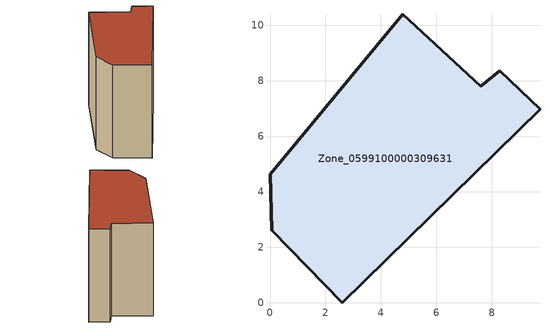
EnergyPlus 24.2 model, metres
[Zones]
Zone_0599100000309631
 floor ground (C_G): 2.61,0 0.07,2.61 0,4.63 4.79,10.4 7.61,7.8 8.29,8.36 9.74,6.99 z0
 wall outside (C_F): 9.74,6.99 8.29,8.36 7.61,7.8 4.79,10.4 0,4.63 0.07,2.61 2.61,0 9.74,6.99 z0:10.08
 roof outside (C_R): 0.07,2.61 2.61,0 9.74,6.99 8.29,8.36 7.61,7.8 4.79,10.4 0,4.63 z10.08
[BUILDING]
Pand.0599100000309631: North Axis=0; Terrain=City; Loads Convergence Tolerance Value=0.04; Temperature Convergence Tolerance Value=0.4; Solar Distribution=FullExterior; Maximum Number of Warmup Days=25; Minimum Number of Warmup Days=1
[Site:Location]
Rotterdam.The.Hague.AP_ZH_NLD Design_Conditions: Latitude=51.96; Longitude=4.45; Time Zone=1; Elevation=-4.5
[SITE:GROUNDTEMPERATURE:BUILDINGSURFACE]
18, 18, 18, 18, 18, 18, 18, 18, 18, 18, 18, 18
[MATERIAL] Thermal Absorptance=0.9; Solar Absorptance=0.7; Visible Absorptance=0.7
Name | Roughness | Thickness | Conductivity | Density | Specific Heat
G.TC.1946 | MediumSmooth | 0.15 | 1 | 540 | 1210
F.TC.1946 | Rough | 0.3 | 0.857143 | 1920 | 840
R.TC.1946 | MediumRough | 0.2 | 0.909091 | 1500 | 1000
[CONSTRUCTION]
C_G: G.TC.1946
C_F: F.TC.1946
C_R: R.TC.1946
[ZONE]
Zone_0599100000309631: Type=1; Multiplier=1; Ceiling Height=Autocalculate; Volume=Autocalculate; Floor Area=autocalculate; Part of Total Floor Area=Yes
[ZONEINFILTRATION:DESIGNFLOWRATE]
Infil_Zone_0599100000309631: Zone or ZoneList or Space or SpaceList=Zone_0599100000309631; Schedule=AlwaysOn; Design Flow Rate Calculation Method=Flow/Area; Flow Rate per Floor Area=0.003; Constant Term Coefficient=1; Temperature Term Coefficient=0; Velocity Term Coefficient=0; Velocity Squared Term Coefficient=0
[HVACTEMPLATE:ZONE:IDEALLOADSAIRSYSTEM]
Zone_0599100000309631: Maximum Heating Supply Air Temperature=50; Minimum Cooling Supply Air Temperature=13; Maximum Heating Supply Air Humidity Ratio=0.0156; Minimum Cooling Supply Air Humidity Ratio=0.0077; Heating Limit=NoLimit; Cooling Limit=NoLimit; Dehumidification Control Type=ConstantSensibleHeatRatio; Cooling Sensible Heat Ratio=0.7; Dehumidification Setpoint=60; Humidification Control Type=None; Humidification Setpoint=30; Outdoor Air Method=None; Outdoor Air Flow Rate per Person=0.00944; Outdoor Air Flow Rate per Zone Floor Area=0; Outdoor Air Flow Rate per Zone=0; Demand Controlled Ventilation Type=None; Outdoor Air Economizer Type=NoEconomizer; Heat Recovery Type=None; Sensible Heat Recovery Effectiveness=0.7; Latent Heat Recovery Effectiveness=0.65
[ZONECONTROL:THERMOSTAT]
ThermostatControl_Zone_0599100000309631: Zone or ZoneList=Zone_0599100000309631; Control Type Schedule=DualSetpointControlType; Control 1=Thermostat_Zone_0599100000309631; Temperature Difference Between Cutout And Setpoint=0
[THERMOSTATSETPOINT:DUALSETPOINT]
Thermostat_Zone_0599100000309631: Heating Setpoint Temperature Schedule=HeatingSetpoint_Zone_0599100000309631; Cooling Setpoint Temperature Schedule=CoolingSetpoint_Zone_0599100000309631
[SCHEDULE:COMPACT]
HeatingSetpoint_Zone_0599100000309631: Through: 12/31, For: AllDays, Until: 24:00, 21
CoolingSetpoint_Zone_0599100000309631: Through: 12/31, For: AllDays, Until: 24:00, 24
DualSetpointControlType: Through: 12/31, For: AllDays, Until: 24:00, 4
AlwaysOn: Through: 12/31, For: AllDays, Until: 24:00, 1
